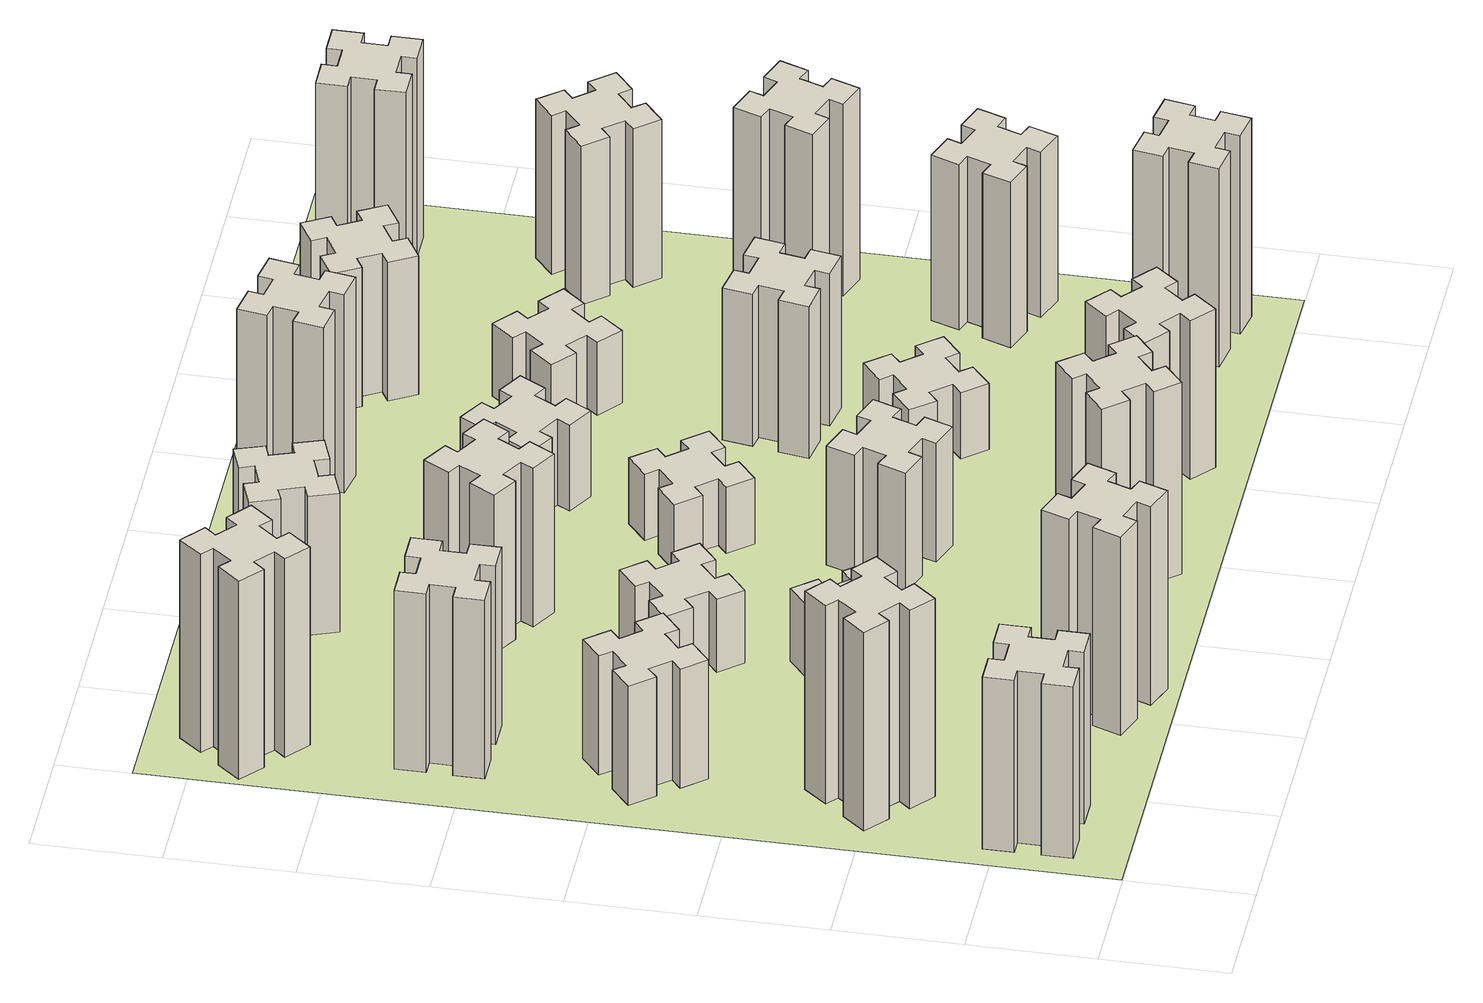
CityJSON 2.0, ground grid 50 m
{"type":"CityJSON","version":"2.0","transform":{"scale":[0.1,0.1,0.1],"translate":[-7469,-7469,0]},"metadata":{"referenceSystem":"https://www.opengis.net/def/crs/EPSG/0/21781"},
"CityObjects":{
"building1":{"type":"Building","attributes":{"class":"1000","function":"1000","usage":"1000","yearOfConstruction":2016,"roofType":"1000","measuredHeight":78,"storeysAboveGround":30,"storeysBelowGround":0},"geometry":[{"type":"Solid","lod":"1","boundaries":[[[[0,1,2,3,4,5,6,7,8,9,10,11,12,13,14,15,16,17,18,19]],[[17,16,20,21]],[[16,15,22,20]],[[15,14,23,22]],[[14,13,24,23]],[[13,12,25,24]],[[12,11,26,25]],[[11,10,27,26]],[[10,9,28,27]],[[9,8,29,28]],[[8,7,30,29]],[[7,6,31,30]],[[6,5,32,31]],[[5,4,33,32]],[[4,3,34,33]],[[3,2,35,34]],[[2,1,36,35]],[[1,0,37,36]],[[0,19,38,37]],[[19,18,39,38]],[[18,17,21,39]],[[24,25,26,27,28,29,30,31,32,33,34,35,36,37,38,39,21,20,22,23]]]]}]},
"building2":{"type":"Building","attributes":{"class":"1000","function":"1000","usage":"1000","yearOfConstruction":2016,"roofType":"1000","measuredHeight":90,"storeysAboveGround":30,"storeysBelowGround":0},"geometry":[{"type":"Solid","lod":"1","boundaries":[[[[40,41,42,43,44,45,46,47,48,49,50,51,52,53,54,55,56,57,58,59]],[[57,56,60,61]],[[56,55,62,60]],[[55,54,63,62]],[[54,53,64,63]],[[53,52,65,64]],[[52,51,66,65]],[[51,50,67,66]],[[50,49,68,67]],[[49,48,69,68]],[[48,47,70,69]],[[47,46,71,70]],[[46,45,72,71]],[[45,44,73,72]],[[44,43,74,73]],[[43,42,75,74]],[[42,41,76,75]],[[41,40,77,76]],[[40,59,78,77]],[[59,58,79,78]],[[58,57,61,79]],[[64,65,66,67,68,69,70,71,72,73,74,75,76,77,78,79,61,60,62,63]]]]}]},
"building3":{"type":"Building","attributes":{"class":"1000","function":"1000","usage":"1000","yearOfConstruction":2016,"roofType":"1000","measuredHeight":54,"storeysAboveGround":30,"storeysBelowGround":0},"geometry":[{"type":"Solid","lod":"1","boundaries":[[[[80,81,82,83,84,85,86,87,88,89,90,91,92,93,94,95,96,97,98,99]],[[97,96,100,101]],[[96,95,102,100]],[[95,94,103,102]],[[94,93,104,103]],[[93,92,105,104]],[[92,91,106,105]],[[91,90,107,106]],[[90,89,108,107]],[[89,88,109,108]],[[88,87,110,109]],[[87,86,111,110]],[[86,85,112,111]],[[85,84,113,112]],[[84,83,114,113]],[[83,82,115,114]],[[82,81,116,115]],[[81,80,117,116]],[[80,99,118,117]],[[99,98,119,118]],[[98,97,101,119]],[[104,105,106,107,108,109,110,111,112,113,114,115,116,117,118,119,101,100,102,103]]]]}]},
"building4":{"type":"Building","attributes":{"class":"1000","function":"1000","usage":"1000","yearOfConstruction":2016,"roofType":"1000","measuredHeight":81,"storeysAboveGround":30,"storeysBelowGround":0},"geometry":[{"type":"Solid","lod":"1","boundaries":[[[[120,121,122,123,124,125,126,127,128,129,130,131,132,133,134,135,136,137,138,139]],[[137,136,140,141]],[[136,135,142,140]],[[135,134,143,142]],[[134,133,144,143]],[[133,132,145,144]],[[132,131,146,145]],[[131,130,147,146]],[[130,129,148,147]],[[129,128,149,148]],[[128,127,150,149]],[[127,126,151,150]],[[126,125,152,151]],[[125,124,153,152]],[[124,123,154,153]],[[123,122,155,154]],[[122,121,156,155]],[[121,120,157,156]],[[120,139,158,157]],[[139,138,159,158]],[[138,137,141,159]],[[144,145,146,147,148,149,150,151,152,153,154,155,156,157,158,159,141,140,142,143]]]]}]},
"building5":{"type":"Building","attributes":{"class":"1000","function":"1000","usage":"1000","yearOfConstruction":2016,"roofType":"1000","measuredHeight":90,"storeysAboveGround":30,"storeysBelowGround":0},"geometry":[{"type":"Solid","lod":"1","boundaries":[[[[160,161,162,163,164,165,166,167,168,169,170,171,172,173,174,175,176,177,178,179]],[[177,176,180,181]],[[176,175,182,180]],[[175,174,183,182]],[[174,173,184,183]],[[173,172,185,184]],[[172,171,186,185]],[[171,170,187,186]],[[170,169,188,187]],[[169,168,189,188]],[[168,167,190,189]],[[167,166,191,190]],[[166,165,192,191]],[[165,164,193,192]],[[164,163,194,193]],[[163,162,195,194]],[[162,161,196,195]],[[161,160,197,196]],[[160,179,198,197]],[[179,178,199,198]],[[178,177,181,199]],[[184,185,186,187,188,189,190,191,192,193,194,195,196,197,198,199,181,180,182,183]]]]}]},
"building6":{"type":"Building","attributes":{"class":"1000","function":"1000","usage":"1000","yearOfConstruction":2016,"roofType":"1000","measuredHeight":90,"storeysAboveGround":30,"storeysBelowGround":0},"geometry":[{"type":"Solid","lod":"1","boundaries":[[[[200,201,202,203,204,205,206,207,208,209,210,211,212,213,214,215,216,217,218,219]],[[217,216,220,221]],[[216,215,222,220]],[[215,214,223,222]],[[214,213,224,223]],[[213,212,225,224]],[[212,211,226,225]],[[211,210,227,226]],[[210,209,228,227]],[[209,208,229,228]],[[208,207,230,229]],[[207,206,231,230]],[[206,205,232,231]],[[205,204,233,232]],[[204,203,234,233]],[[203,202,235,234]],[[202,201,236,235]],[[201,200,237,236]],[[200,219,238,237]],[[219,218,239,238]],[[218,217,221,239]],[[224,225,226,227,228,229,230,231,232,233,234,235,236,237,238,239,221,220,222,223]]]]}]},
"building7":{"type":"Building","attributes":{"class":"1000","function":"1000","usage":"1000","yearOfConstruction":2016,"roofType":"1000","measuredHeight":33,"storeysAboveGround":30,"storeysBelowGround":0},"geometry":[{"type":"Solid","lod":"1","boundaries":[[[[240,241,242,243,244,245,246,247,248,249,250,251,252,253,254,255,256,257,258,259]],[[257,256,260,261]],[[256,255,262,260]],[[255,254,263,262]],[[254,253,264,263]],[[253,252,265,264]],[[252,251,266,265]],[[251,250,267,266]],[[250,249,268,267]],[[249,248,269,268]],[[248,247,270,269]],[[247,246,271,270]],[[246,245,272,271]],[[245,244,273,272]],[[244,243,274,273]],[[243,242,275,274]],[[242,241,276,275]],[[241,240,277,276]],[[240,259,278,277]],[[259,258,279,278]],[[258,257,261,279]],[[264,265,266,267,268,269,270,271,272,273,274,275,276,277,278,279,261,260,262,263]]]]}]},
"building8":{"type":"Building","attributes":{"class":"1000","function":"1000","usage":"1000","yearOfConstruction":2016,"roofType":"1000","measuredHeight":33,"storeysAboveGround":30,"storeysBelowGround":0},"geometry":[{"type":"Solid","lod":"1","boundaries":[[[[280,281,282,283,284,285,286,287,288,289,290,291,292,293,294,295,296,297,298,299]],[[297,296,300,301]],[[296,295,302,300]],[[295,294,303,302]],[[294,293,304,303]],[[293,292,305,304]],[[292,291,306,305]],[[291,290,307,306]],[[290,289,308,307]],[[289,288,309,308]],[[288,287,310,309]],[[287,286,311,310]],[[286,285,312,311]],[[285,284,313,312]],[[284,283,314,313]],[[283,282,315,314]],[[282,281,316,315]],[[281,280,317,316]],[[280,299,318,317]],[[299,298,319,318]],[[298,297,301,319]],[[304,305,306,307,308,309,310,311,312,313,314,315,316,317,318,319,301,300,302,303]]]]}]},
"building9":{"type":"Building","attributes":{"class":"1000","function":"1000","usage":"1000","yearOfConstruction":2016,"roofType":"1000","measuredHeight":72,"storeysAboveGround":30,"storeysBelowGround":0},"geometry":[{"type":"Solid","lod":"1","boundaries":[[[[320,321,322,323,324,325,326,327,328,329,330,331,332,333,334,335,336,337,338,339]],[[337,336,340,341]],[[336,335,342,340]],[[335,334,343,342]],[[334,333,344,343]],[[333,332,345,344]],[[332,331,346,345]],[[331,330,347,346]],[[330,329,348,347]],[[329,328,349,348]],[[328,327,350,349]],[[327,326,351,350]],[[326,325,352,351]],[[325,324,353,352]],[[324,323,354,353]],[[323,322,355,354]],[[322,321,356,355]],[[321,320,357,356]],[[320,339,358,357]],[[339,338,359,358]],[[338,337,341,359]],[[344,345,346,347,348,349,350,351,352,353,354,355,356,357,358,359,341,340,342,343]]]]}]},
"building10":{"type":"Building","attributes":{"class":"1000","function":"1000","usage":"1000","yearOfConstruction":2016,"roofType":"1000","measuredHeight":87,"storeysAboveGround":30,"storeysBelowGround":0},"geometry":[{"type":"Solid","lod":"1","boundaries":[[[[360,361,362,363,364,365,366,367,368,369,370,371,372,373,374,375,376,377,378,379]],[[377,376,380,381]],[[376,375,382,380]],[[375,374,383,382]],[[374,373,384,383]],[[373,372,385,384]],[[372,371,386,385]],[[371,370,387,386]],[[370,369,388,387]],[[369,368,389,388]],[[368,367,390,389]],[[367,366,391,390]],[[366,365,392,391]],[[365,364,393,392]],[[364,363,394,393]],[[363,362,395,394]],[[362,361,396,395]],[[361,360,397,396]],[[360,379,398,397]],[[379,378,399,398]],[[378,377,381,399]],[[384,385,386,387,388,389,390,391,392,393,394,395,396,397,398,399,381,380,382,383]]]]}]},
"building11":{"type":"Building","attributes":{"class":"1000","function":"1000","usage":"1000","yearOfConstruction":2016,"roofType":"1000","measuredHeight":63,"storeysAboveGround":30,"storeysBelowGround":0},"geometry":[{"type":"Solid","lod":"1","boundaries":[[[[400,401,402,403,404,405,406,407,408,409,410,411,412,413,414,415,416,417,418,419]],[[417,416,420,421]],[[416,415,422,420]],[[415,414,423,422]],[[414,413,424,423]],[[413,412,425,424]],[[412,411,426,425]],[[411,410,427,426]],[[410,409,428,427]],[[409,408,429,428]],[[408,407,430,429]],[[407,406,431,430]],[[406,405,432,431]],[[405,404,433,432]],[[404,403,434,433]],[[403,402,435,434]],[[402,401,436,435]],[[401,400,437,436]],[[400,419,438,437]],[[419,418,439,438]],[[418,417,421,439]],[[424,425,426,427,428,429,430,431,432,433,434,435,436,437,438,439,421,420,422,423]]]]}]},
"building12":{"type":"Building","attributes":{"class":"1000","function":"1000","usage":"1000","yearOfConstruction":2016,"roofType":"1000","measuredHeight":54,"storeysAboveGround":30,"storeysBelowGround":0},"geometry":[{"type":"Solid","lod":"1","boundaries":[[[[440,441,442,443,444,445,446,447,448,449,450,451,452,453,454,455,456,457,458,459]],[[457,456,460,461]],[[456,455,462,460]],[[455,454,463,462]],[[454,453,464,463]],[[453,452,465,464]],[[452,451,466,465]],[[451,450,467,466]],[[450,449,468,467]],[[449,448,469,468]],[[448,447,470,469]],[[447,446,471,470]],[[446,445,472,471]],[[445,444,473,472]],[[444,443,474,473]],[[443,442,475,474]],[[442,441,476,475]],[[441,440,477,476]],[[440,459,478,477]],[[459,458,479,478]],[[458,457,461,479]],[[464,465,466,467,468,469,470,471,472,473,474,475,476,477,478,479,461,460,462,463]]]]}]},
"building13":{"type":"Building","attributes":{"class":"1000","function":"1000","usage":"1000","yearOfConstruction":2016,"roofType":"1000","measuredHeight":30,"storeysAboveGround":30,"storeysBelowGround":0},"geometry":[{"type":"Solid","lod":"1","boundaries":[[[[480,481,482,483,484,485,486,487,488,489,490,491,492,493,494,495,496,497,498,499]],[[497,496,500,501]],[[496,495,502,500]],[[495,494,503,502]],[[494,493,504,503]],[[493,492,505,504]],[[492,491,506,505]],[[491,490,507,506]],[[490,489,508,507]],[[489,488,509,508]],[[488,487,510,509]],[[487,486,511,510]],[[486,485,512,511]],[[485,484,513,512]],[[484,483,514,513]],[[483,482,515,514]],[[482,481,516,515]],[[481,480,517,516]],[[480,499,518,517]],[[499,498,519,518]],[[498,497,501,519]],[[504,505,506,507,508,509,510,511,512,513,514,515,516,517,518,519,501,500,502,503]]]]}]},
"building14":{"type":"Building","attributes":{"class":"1000","function":"1000","usage":"1000","yearOfConstruction":2016,"roofType":"1000","measuredHeight":72,"storeysAboveGround":30,"storeysBelowGround":0},"geometry":[{"type":"Solid","lod":"1","boundaries":[[[[520,521,522,523,524,525,526,527,528,529,530,531,532,533,534,535,536,537,538,539]],[[537,536,540,541]],[[536,535,542,540]],[[535,534,543,542]],[[534,533,544,543]],[[533,532,545,544]],[[532,531,546,545]],[[531,530,547,546]],[[530,529,548,547]],[[529,528,549,548]],[[528,527,550,549]],[[527,526,551,550]],[[526,525,552,551]],[[525,524,553,552]],[[524,523,554,553]],[[523,522,555,554]],[[522,521,556,555]],[[521,520,557,556]],[[520,539,558,557]],[[539,538,559,558]],[[538,537,541,559]],[[544,545,546,547,548,549,550,551,552,553,554,555,556,557,558,559,541,540,542,543]]]]}]},
"building15":{"type":"Building","attributes":{"class":"1000","function":"1000","usage":"1000","yearOfConstruction":2016,"roofType":"1000","measuredHeight":39,"storeysAboveGround":30,"storeysBelowGround":0},"geometry":[{"type":"Solid","lod":"1","boundaries":[[[[560,561,562,563,564,565,566,567,568,569,570,571,572,573,574,575,576,577,578,579]],[[577,576,580,581]],[[576,575,582,580]],[[575,574,583,582]],[[574,573,584,583]],[[573,572,585,584]],[[572,571,586,585]],[[571,570,587,586]],[[570,569,588,587]],[[569,568,589,588]],[[568,567,590,589]],[[567,566,591,590]],[[566,565,592,591]],[[565,564,593,592]],[[564,563,594,593]],[[563,562,595,594]],[[562,561,596,595]],[[561,560,597,596]],[[560,579,598,597]],[[579,578,599,598]],[[578,577,581,599]],[[584,585,586,587,588,589,590,591,592,593,594,595,596,597,598,599,581,580,582,583]]]]}]},
"building16":{"type":"Building","attributes":{"class":"1000","function":"1000","usage":"1000","yearOfConstruction":2016,"roofType":"1000","measuredHeight":90,"storeysAboveGround":30,"storeysBelowGround":0},"geometry":[{"type":"Solid","lod":"1","boundaries":[[[[600,601,602,603,604,605,606,607,608,609,610,611,612,613,614,615,616,617,618,619]],[[617,616,620,621]],[[616,615,622,620]],[[615,614,623,622]],[[614,613,624,623]],[[613,612,625,624]],[[612,611,626,625]],[[611,610,627,626]],[[610,609,628,627]],[[609,608,629,628]],[[608,607,630,629]],[[607,606,631,630]],[[606,605,632,631]],[[605,604,633,632]],[[604,603,634,633]],[[603,602,635,634]],[[602,601,636,635]],[[601,600,637,636]],[[600,619,638,637]],[[619,618,639,638]],[[618,617,621,639]],[[624,625,626,627,628,629,630,631,632,633,634,635,636,637,638,639,621,620,622,623]]]]}]},
"building17":{"type":"Building","attributes":{"class":"1000","function":"1000","usage":"1000","yearOfConstruction":2016,"roofType":"1000","measuredHeight":30,"storeysAboveGround":30,"storeysBelowGround":0},"geometry":[{"type":"Solid","lod":"1","boundaries":[[[[640,641,642,643,644,645,646,647,648,649,650,651,652,653,654,655,656,657,658,659]],[[657,656,660,661]],[[656,655,662,660]],[[655,654,663,662]],[[654,653,664,663]],[[653,652,665,664]],[[652,651,666,665]],[[651,650,667,666]],[[650,649,668,667]],[[649,648,669,668]],[[648,647,670,669]],[[647,646,671,670]],[[646,645,672,671]],[[645,644,673,672]],[[644,643,674,673]],[[643,642,675,674]],[[642,641,676,675]],[[641,640,677,676]],[[640,659,678,677]],[[659,658,679,678]],[[658,657,661,679]],[[664,665,666,667,668,669,670,671,672,673,674,675,676,677,678,679,661,660,662,663]]]]}]},
"building18":{"type":"Building","attributes":{"class":"1000","function":"1000","usage":"1000","yearOfConstruction":2016,"roofType":"1000","measuredHeight":69,"storeysAboveGround":30,"storeysBelowGround":0},"geometry":[{"type":"Solid","lod":"1","boundaries":[[[[680,681,682,683,684,685,686,687,688,689,690,691,692,693,694,695,696,697,698,699]],[[697,696,700,701]],[[696,695,702,700]],[[695,694,703,702]],[[694,693,704,703]],[[693,692,705,704]],[[692,691,706,705]],[[691,690,707,706]],[[690,689,708,707]],[[689,688,709,708]],[[688,687,710,709]],[[687,686,711,710]],[[686,685,712,711]],[[685,684,713,712]],[[684,683,714,713]],[[683,682,715,714]],[[682,681,716,715]],[[681,680,717,716]],[[680,699,718,717]],[[699,698,719,718]],[[698,697,701,719]],[[704,705,706,707,708,709,710,711,712,713,714,715,716,717,718,719,701,700,702,703]]]]}]},
"building19":{"type":"Building","attributes":{"class":"1000","function":"1000","usage":"1000","yearOfConstruction":2016,"roofType":"1000","measuredHeight":33,"storeysAboveGround":30,"storeysBelowGround":0},"geometry":[{"type":"Solid","lod":"1","boundaries":[[[[720,721,722,723,724,725,726,727,728,729,730,731,732,733,734,735,736,737,738,739]],[[737,736,740,741]],[[736,735,742,740]],[[735,734,743,742]],[[734,733,744,743]],[[733,732,745,744]],[[732,731,746,745]],[[731,730,747,746]],[[730,729,748,747]],[[729,728,749,748]],[[728,727,750,749]],[[727,726,751,750]],[[726,725,752,751]],[[725,724,753,752]],[[724,723,754,753]],[[723,722,755,754]],[[722,721,756,755]],[[721,720,757,756]],[[720,739,758,757]],[[739,738,759,758]],[[738,737,741,759]],[[744,745,746,747,748,749,750,751,752,753,754,755,756,757,758,759,741,740,742,743]]]]}]},
"building20":{"type":"Building","attributes":{"class":"1000","function":"1000","usage":"1000","yearOfConstruction":2016,"roofType":"1000","measuredHeight":90,"storeysAboveGround":30,"storeysBelowGround":0},"geometry":[{"type":"Solid","lod":"1","boundaries":[[[[760,761,762,763,764,765,766,767,768,769,770,771,772,773,774,775,776,777,778,779]],[[777,776,780,781]],[[776,775,782,780]],[[775,774,783,782]],[[774,773,784,783]],[[773,772,785,784]],[[772,771,786,785]],[[771,770,787,786]],[[770,769,788,787]],[[769,768,789,788]],[[768,767,790,789]],[[767,766,791,790]],[[766,765,792,791]],[[765,764,793,792]],[[764,763,794,793]],[[763,762,795,794]],[[762,761,796,795]],[[761,760,797,796]],[[760,779,798,797]],[[779,778,799,798]],[[778,777,781,799]],[[784,785,786,787,788,789,790,791,792,793,794,795,796,797,798,799,781,780,782,783]]]]}]},
"building21":{"type":"Building","attributes":{"class":"1000","function":"1000","usage":"1000","yearOfConstruction":2016,"roofType":"1000","measuredHeight":63,"storeysAboveGround":30,"storeysBelowGround":0},"geometry":[{"type":"Solid","lod":"1","boundaries":[[[[800,801,802,803,804,805,806,807,808,809,810,811,812,813,814,815,816,817,818,819]],[[817,816,820,821]],[[816,815,822,820]],[[815,814,823,822]],[[814,813,824,823]],[[813,812,825,824]],[[812,811,826,825]],[[811,810,827,826]],[[810,809,828,827]],[[809,808,829,828]],[[808,807,830,829]],[[807,806,831,830]],[[806,805,832,831]],[[805,804,833,832]],[[804,803,834,833]],[[803,802,835,834]],[[802,801,836,835]],[[801,800,837,836]],[[800,819,838,837]],[[819,818,839,838]],[[818,817,821,839]],[[824,825,826,827,828,829,830,831,832,833,834,835,836,837,838,839,821,820,822,823]]]]}]},
"building22":{"type":"Building","attributes":{"class":"1000","function":"1000","usage":"1000","yearOfConstruction":2016,"roofType":"1000","measuredHeight":75,"storeysAboveGround":30,"storeysBelowGround":0},"geometry":[{"type":"Solid","lod":"1","boundaries":[[[[840,841,842,843,844,845,846,847,848,849,850,851,852,853,854,855,856,857,858,859]],[[857,856,860,861]],[[856,855,862,860]],[[855,854,863,862]],[[854,853,864,863]],[[853,852,865,864]],[[852,851,866,865]],[[851,850,867,866]],[[850,849,868,867]],[[849,848,869,868]],[[848,847,870,869]],[[847,846,871,870]],[[846,845,872,871]],[[845,844,873,872]],[[844,843,874,873]],[[843,842,875,874]],[[842,841,876,875]],[[841,840,877,876]],[[840,859,878,877]],[[859,858,879,878]],[[858,857,861,879]],[[864,865,866,867,868,869,870,871,872,873,874,875,876,877,878,879,861,860,862,863]]]]}]},
"building23":{"type":"Building","attributes":{"class":"1000","function":"1000","usage":"1000","yearOfConstruction":2016,"roofType":"1000","measuredHeight":87,"storeysAboveGround":30,"storeysBelowGround":0},"geometry":[{"type":"Solid","lod":"1","boundaries":[[[[880,881,882,883,884,885,886,887,888,889,890,891,892,893,894,895,896,897,898,899]],[[897,896,900,901]],[[896,895,902,900]],[[895,894,903,902]],[[894,893,904,903]],[[893,892,905,904]],[[892,891,906,905]],[[891,890,907,906]],[[890,889,908,907]],[[889,888,909,908]],[[888,887,910,909]],[[887,886,911,910]],[[886,885,912,911]],[[885,884,913,912]],[[884,883,914,913]],[[883,882,915,914]],[[882,881,916,915]],[[881,880,917,916]],[[880,899,918,917]],[[899,898,919,918]],[[898,897,901,919]],[[904,905,906,907,908,909,910,911,912,913,914,915,916,917,918,919,901,900,902,903]]]]}]},
"building24":{"type":"Building","attributes":{"class":"1000","function":"1000","usage":"1000","yearOfConstruction":2016,"roofType":"1000","measuredHeight":72,"storeysAboveGround":30,"storeysBelowGround":0},"geometry":[{"type":"Solid","lod":"1","boundaries":[[[[920,921,922,923,924,925,926,927,928,929,930,931,932,933,934,935,936,937,938,939]],[[937,936,940,941]],[[936,935,942,940]],[[935,934,943,942]],[[934,933,944,943]],[[933,932,945,944]],[[932,931,946,945]],[[931,930,947,946]],[[930,929,948,947]],[[929,928,949,948]],[[928,927,950,949]],[[927,926,951,950]],[[926,925,952,951]],[[925,924,953,952]],[[924,923,954,953]],[[923,922,955,954]],[[922,921,956,955]],[[921,920,957,956]],[[920,939,958,957]],[[939,938,959,958]],[[938,937,941,959]],[[944,945,946,947,948,949,950,951,952,953,954,955,956,957,958,959,941,940,942,943]]]]}]},
"building25":{"type":"Building","attributes":{"class":"1000","function":"1000","usage":"1000","yearOfConstruction":2016,"roofType":"1000","measuredHeight":90,"storeysAboveGround":30,"storeysBelowGround":0},"geometry":[{"type":"Solid","lod":"1","boundaries":[[[[960,961,962,963,964,965,966,967,968,969,970,971,972,973,974,975,976,977,978,979]],[[977,976,980,981]],[[976,975,982,980]],[[975,974,983,982]],[[974,973,984,983]],[[973,972,985,984]],[[972,971,986,985]],[[971,970,987,986]],[[970,969,988,987]],[[969,968,989,988]],[[968,967,990,989]],[[967,966,991,990]],[[966,965,992,991]],[[965,964,993,992]],[[964,963,994,993]],[[963,962,995,994]],[[962,961,996,995]],[[961,960,997,996]],[[960,979,998,997]],[[979,978,999,998]],[[978,977,981,999]],[[984,985,986,987,988,989,990,991,992,993,994,995,996,997,998,999,981,980,982,983]]]]}]},
"landuse1":{"type":"LandUse","attributes":{"name":"plot1","function":"1010"},"geometry":[{"type":"MultiSurface","lod":"1","boundaries":[[[1000,1001,1002,1003]]]}]}
},
"vertices":[
[165,425,0],[165,325,0],[105,325,0],[105,205,0],[225,205,0],[225,265,0],[325,265,0],[325,205,0],[445,205,0],[445,325,0],[385,325,0],[385,425,0],[445,425,0],[445,545,0],[325,545,0],[325,485,0],[225,485,0],[225,545,0],[105,545,0],[105,425,0],[225,485,780],[225,545,780],[325,485,780],[325,545,780],[445,545,780],[445,425,780],[385,425,780],[385,325,780],[445,325,780],[445,205,780],[325,205,780],[325,265,780],[225,265,780],[225,205,780],[105,205,780],[105,325,780],[165,325,780],[165,425,780],[105,425,780],[105,545,780],
[484,1067,0],[408,1132,0],[446,1178,0],[354,1255,0],[277,1163,0],[323,1124,0],[259,1048,0],[213,1086,0],[136,994,0],[228,917,0],[266,963,0],[343,899,0],[304,853,0],[396,776,0],[473,868,0],[427,906,0],[492,983,0],[538,944,0],[615,1036,0],[523,1113,0],[492,983,900],[538,944,900],[427,906,900],[473,868,900],[396,776,900],[304,853,900],[343,899,900],[266,963,900],[228,917,900],[136,994,900],[213,1086,900],[259,1048,900],[323,1124,900],[277,1163,900],[354,1255,900],[446,1178,900],[408,1132,900],[484,1067,900],[523,1113,900],[615,1036,900],
[492,1888,0],[427,1964,0],[473,2003,0],[396,2095,0],[304,2018,0],[343,1972,0],[266,1907,0],[228,1953,0],[136,1876,0],[213,1784,0],[259,1823,0],[323,1746,0],[277,1708,0],[354,1616,0],[446,1693,0],[408,1739,0],[484,1803,0],[523,1757,0],[615,1834,0],[538,1926,0],[484,1803,540],[523,1757,540],[408,1739,540],[446,1693,540],[354,1616,540],[277,1708,540],[323,1746,540],[259,1823,540],[213,1784,540],[136,1876,540],[228,1953,540],[266,1907,540],[343,1972,540],[304,2018,540],[396,2095,540],[473,2003,540],[427,1964,540],[492,1888,540],[538,1926,540],[615,1834,540],
[485,2545,0],[485,2645,0],[545,2645,0],[545,2765,0],[425,2765,0],[425,2705,0],[325,2705,0],[325,2765,0],[205,2765,0],[205,2645,0],[265,2645,0],[265,2545,0],[205,2545,0],[205,2425,0],[325,2425,0],[325,2485,0],[425,2485,0],[425,2425,0],[545,2425,0],[545,2545,0],[425,2485,810],[425,2425,810],[325,2485,810],[325,2425,810],[205,2425,810],[205,2545,810],[265,2545,810],[265,2645,810],[205,2645,810],[205,2765,810],[325,2765,810],[325,2705,810],[425,2705,810],[425,2765,810],[545,2765,810],[545,2645,810],[485,2645,810],[485,2545,810],[545,2545,810],[545,2425,810],
[1029,360,0],[995,266,0],[939,287,0],[897,174,0],[1010,133,0],[1031,189,0],[1125,155,0],[1104,99,0],[1217,57,0],[1258,170,0],[1202,191,0],[1236,285,0],[1292,264,0],[1333,377,0],[1220,418,0],[1200,362,0],[1106,396,0],[1127,452,0],[1014,493,0],[973,380,0],[1106,396,900],[1127,452,900],[1200,362,900],[1220,418,900],[1333,377,900],[1292,264,900],[1236,285,900],[1202,191,900],[1258,170,900],[1217,57,900],[1104,99,900],[1125,155,900],[1031,189,900],[1010,133,900],[897,174,900],[939,287,900],[995,266,900],[1029,360,900],[973,380,900],[1014,493,900],
[384,3387,0],[308,3452,0],[346,3498,0],[254,3575,0],[177,3483,0],[223,3444,0],[159,3368,0],[113,3406,0],[36,3314,0],[128,3237,0],[166,3283,0],[243,3219,0],[204,3173,0],[296,3096,0],[373,3188,0],[327,3226,0],[392,3303,0],[438,3264,0],[515,3356,0],[423,3433,0],[392,3303,900],[438,3264,900],[327,3226,900],[373,3188,900],[296,3096,900],[204,3173,900],[243,3219,900],[166,3283,900],[128,3237,900],[36,3314,900],[113,3406,900],[159,3368,900],[223,3444,900],[177,3483,900],[254,3575,900],[346,3498,900],[308,3452,900],[384,3387,900],[423,3433,900],[515,3356,900],
[1083,1332,0],[1006,1267,0],[968,1313,0],[876,1236,0],[953,1144,0],[999,1183,0],[1063,1106,0],[1017,1068,0],[1094,976,0],[1186,1053,0],[1148,1099,0],[1224,1163,0],[1263,1117,0],[1355,1194,0],[1278,1286,0],[1232,1248,0],[1167,1324,0],[1213,1363,0],[1136,1455,0],[1044,1378,0],[1167,1324,330],[1213,1363,330],[1232,1248,330],[1278,1286,330],[1355,1194,330],[1263,1117,330],[1224,1163,330],[1148,1099,330],[1186,1053,330],[1094,976,330],[1017,1068,330],[1063,1106,330],[999,1183,330],[953,1144,330],[876,1236,330],[968,1313,330],[1006,1267,330],[1083,1332,330],[1044,1378,330],[1136,1455,330],
[1083,1972,0],[1006,1907,0],[968,1953,0],[876,1876,0],[953,1784,0],[999,1823,0],[1063,1746,0],[1017,1708,0],[1094,1616,0],[1186,1693,0],[1148,1739,0],[1224,1803,0],[1263,1757,0],[1355,1834,0],[1278,1926,0],[1232,1888,0],[1167,1964,0],[1213,2003,0],[1136,2095,0],[1044,2018,0],[1167,1964,330],[1213,2003,330],[1232,1888,330],[1278,1926,330],[1355,1834,330],[1263,1757,330],[1224,1803,330],[1148,1739,330],[1186,1693,330],[1094,1616,330],[1017,1708,330],[1063,1746,330],[999,1823,330],[953,1784,330],[876,1876,330],[968,1953,330],[1006,1907,330],[1083,1972,330],[1044,2018,330],[1136,2095,330],
[1314,2666,0],[1227,2716,0],[1257,2768,0],[1153,2828,0],[1093,2724,0],[1145,2694,0],[1095,2607,0],[1043,2637,0],[983,2533,0],[1087,2473,0],[1117,2525,0],[1204,2475,0],[1174,2423,0],[1278,2363,0],[1338,2467,0],[1286,2497,0],[1336,2584,0],[1388,2554,0],[1448,2658,0],[1344,2718,0],[1336,2584,720],[1388,2554,720],[1286,2497,720],[1338,2467,720],[1278,2363,720],[1174,2423,720],[1204,2475,720],[1117,2525,720],[1087,2473,720],[983,2533,720],[1043,2637,720],[1095,2607,720],[1145,2694,720],[1093,2724,720],[1153,2828,720],[1257,2768,720],[1227,2716,720],[1314,2666,720],[1344,2718,720],[1448,2658,720],
[1839,343,0],[1903,266,0],[1857,228,0],[1934,136,0],[2026,213,0],[1988,259,0],[2064,323,0],[2103,277,0],[2195,354,0],[2118,446,0],[2072,408,0],[2007,484,0],[2053,523,0],[1976,615,0],[1884,538,0],[1923,492,0],[1846,427,0],[1808,473,0],[1716,396,0],[1793,304,0],[1846,427,870],[1808,473,870],[1923,492,870],[1884,538,870],[1976,615,870],[2053,523,870],[2007,484,870],[2072,408,870],[2118,446,870],[2195,354,870],[2103,277,870],[2064,323,870],[1988,259,870],[2026,213,870],[1934,136,870],[1857,228,870],[1903,266,870],[1839,343,870],[1793,304,870],[1716,396,870],
[1125,3456,0],[1031,3422,0],[1010,3478,0],[897,3437,0],[939,3324,0],[995,3345,0],[1029,3251,0],[973,3230,0],[1014,3117,0],[1127,3159,0],[1106,3215,0],[1200,3249,0],[1220,3193,0],[1333,3234,0],[1292,3347,0],[1236,3326,0],[1202,3420,0],[1258,3440,0],[1217,3553,0],[1104,3512,0],[1202,3420,630],[1258,3440,630],[1236,3326,630],[1292,3347,630],[1333,3234,630],[1220,3193,630],[1200,3249,630],[1106,3215,630],[1127,3159,630],[1014,3117,630],[973,3230,630],[1029,3251,630],[995,3345,630],[939,3324,630],[897,3437,630],[1010,3478,630],[1031,3422,630],[1125,3456,630],[1104,3512,630],[1217,3553,630],
[1769,1300,0],[1735,1206,0],[1679,1227,0],[1637,1114,0],[1750,1073,0],[1771,1129,0],[1865,1095,0],[1844,1039,0],[1957,997,0],[1998,1110,0],[1942,1131,0],[1976,1225,0],[2032,1204,0],[2073,1317,0],[1960,1358,0],[1940,1302,0],[1846,1336,0],[1867,1392,0],[1754,1433,0],[1713,1320,0],[1846,1336,540],[1867,1392,540],[1940,1302,540],[1960,1358,540],[2073,1317,540],[2032,1204,540],[1976,1225,540],[1942,1131,540],[1998,1110,540],[1957,997,540],[1844,1039,540],[1865,1095,540],[1771,1129,540],[1750,1073,540],[1637,1114,540],[1679,1227,540],[1735,1206,540],[1769,1300,540],[1713,1320,540],[1754,1433,540],
[1972,1988,0],[1907,2064,0],[1953,2103,0],[1876,2195,0],[1784,2118,0],[1823,2072,0],[1746,2007,0],[1708,2053,0],[1616,1976,0],[1693,1884,0],[1739,1923,0],[1803,1846,0],[1757,1808,0],[1834,1716,0],[1926,1793,0],[1888,1839,0],[1964,1903,0],[2003,1857,0],[2095,1934,0],[2018,2026,0],[1964,1903,300],[2003,1857,300],[1888,1839,300],[1926,1793,300],[1834,1716,300],[1757,1808,300],[1803,1846,300],[1739,1923,300],[1693,1884,300],[1616,1976,300],[1708,2053,300],[1746,2007,300],[1823,2072,300],[1784,2118,300],[1876,2195,300],[1953,2103,300],[1907,2064,300],[1972,1988,300],[2018,2026,300],[2095,1934,300],
[2486,323,0],[2563,259,0],[2524,213,0],[2616,136,0],[2693,228,0],[2647,266,0],[2712,343,0],[2758,304,0],[2835,396,0],[2743,473,0],[2704,427,0],[2628,492,0],[2666,538,0],[2574,615,0],[2497,523,0],[2543,484,0],[2479,408,0],[2433,446,0],[2356,354,0],[2448,277,0],[2479,408,720],[2433,446,720],[2543,484,720],[2497,523,720],[2574,615,720],[2666,538,720],[2628,492,720],[2704,427,720],[2743,473,720],[2835,396,720],[2758,304,720],[2712,343,720],[2647,266,720],[2693,228,720],[2616,136,720],[2524,213,720],[2563,259,720],[2486,323,720],[2448,277,720],[2356,354,720],
[2026,2497,0],[2076,2584,0],[2128,2554,0],[2188,2658,0],[2084,2718,0],[2054,2666,0],[1967,2716,0],[1997,2768,0],[1893,2828,0],[1833,2724,0],[1885,2694,0],[1835,2607,0],[1783,2637,0],[1723,2533,0],[1827,2473,0],[1857,2525,0],[1944,2475,0],[1914,2423,0],[2018,2363,0],[2078,2467,0],[1944,2475,390],[1914,2423,390],[1857,2525,390],[1827,2473,390],[1723,2533,390],[1783,2637,390],[1835,2607,390],[1885,2694,390],[1833,2724,390],[1893,2828,390],[1997,2768,390],[1967,2716,390],[2054,2666,390],[2084,2718,390],[2188,2658,390],[2128,2554,390],[2076,2584,390],[2026,2497,390],[2078,2467,390],[2018,2363,390],
[1924,3535,0],[1825,3552,0],[1836,3611,0],[1717,3632,0],[1697,3514,0],[1756,3504,0],[1738,3405,0],[1679,3416,0],[1658,3297,0],[1777,3277,0],[1787,3336,0],[1885,3318,0],[1875,3259,0],[1993,3238,0],[2014,3357,0],[1955,3367,0],[1972,3465,0],[2031,3455,0],[2052,3573,0],[1934,3594,0],[1972,3465,900],[2031,3455,900],[1955,3367,900],[2014,3357,900],[1993,3238,900],[1875,3259,900],[1885,3318,900],[1787,3336,900],[1777,3277,900],[1658,3297,900],[1679,3416,900],[1738,3405,900],[1756,3504,900],[1697,3514,900],[1717,3632,900],[1836,3611,900],[1825,3552,900],[1924,3535,900],[1934,3594,900],[2052,3573,900],
[2628,1099,0],[2704,1163,0],[2743,1117,0],[2835,1194,0],[2758,1286,0],[2712,1248,0],[2647,1324,0],[2693,1363,0],[2616,1455,0],[2524,1378,0],[2563,1332,0],[2486,1267,0],[2448,1313,0],[2356,1236,0],[2433,1144,0],[2479,1183,0],[2543,1106,0],[2497,1068,0],[2574,976,0],[2666,1053,0],[2543,1106,300],[2497,1068,300],[2479,1183,300],[2433,1144,300],[2356,1236,300],[2448,1313,300],[2486,1267,300],[2563,1332,300],[2524,1378,300],[2616,1455,300],[2693,1363,300],[2647,1324,300],[2712,1248,300],[2758,1286,300],[2835,1194,300],[2743,1117,300],[2704,1163,300],[2628,1099,300],[2666,1053,300],[2574,976,300],
[2527,1656,0],[2625,1638,0],[2615,1579,0],[2733,1558,0],[2754,1677,0],[2695,1687,0],[2712,1785,0],[2771,1775,0],[2792,1893,0],[2674,1914,0],[2664,1855,0],[2565,1872,0],[2576,1931,0],[2457,1952,0],[2437,1834,0],[2496,1824,0],[2478,1725,0],[2419,1736,0],[2398,1617,0],[2517,1597,0],[2478,1725,690],[2419,1736,690],[2496,1824,690],[2437,1834,690],[2457,1952,690],[2576,1931,690],[2565,1872,690],[2664,1855,690],[2674,1914,690],[2792,1893,690],[2771,1775,690],[2712,1785,690],[2695,1687,690],[2754,1677,690],[2733,1558,690],[2615,1579,690],[2625,1638,690],[2527,1656,690],[2517,1597,690],[2398,1617,690],
[2543,2704,0],[2479,2628,0],[2433,2666,0],[2356,2574,0],[2448,2497,0],[2486,2543,0],[2563,2479,0],[2524,2433,0],[2616,2356,0],[2693,2448,0],[2647,2486,0],[2712,2563,0],[2758,2524,0],[2835,2616,0],[2743,2693,0],[2704,2647,0],[2628,2712,0],[2666,2758,0],[2574,2835,0],[2497,2743,0],[2628,2712,330],[2666,2758,330],[2704,2647,330],[2743,2693,330],[2835,2616,330],[2758,2524,330],[2712,2563,330],[2647,2486,330],[2693,2448,330],[2616,2356,330],[2524,2433,330],[2563,2479,330],[2486,2543,330],[2448,2497,330],[2356,2574,330],[2433,2666,330],[2479,2628,330],[2543,2704,330],[2497,2743,330],[2574,2835,330],
[3504,475,0],[3405,492,0],[3416,551,0],[3297,572,0],[3277,454,0],[3336,444,0],[3318,345,0],[3259,356,0],[3238,237,0],[3357,217,0],[3367,276,0],[3465,258,0],[3455,199,0],[3573,178,0],[3594,297,0],[3535,307,0],[3552,405,0],[3611,395,0],[3632,513,0],[3514,534,0],[3552,405,900],[3611,395,900],[3535,307,900],[3594,297,900],[3573,178,900],[3455,199,900],[3465,258,900],[3367,276,900],[3357,217,900],[3238,237,900],[3259,356,900],[3318,345,900],[3336,444,900],[3277,454,900],[3297,572,900],[3416,551,900],[3405,492,900],[3504,475,900],[3514,534,900],[3632,513,900],
[2716,3347,0],[2666,3434,0],[2718,3464,0],[2658,3568,0],[2554,3508,0],[2584,3456,0],[2497,3406,0],[2467,3458,0],[2363,3398,0],[2423,3294,0],[2475,3324,0],[2525,3237,0],[2473,3207,0],[2533,3103,0],[2637,3163,0],[2607,3215,0],[2694,3265,0],[2724,3213,0],[2828,3273,0],[2768,3377,0],[2694,3265,630],[2724,3213,630],[2607,3215,630],[2637,3163,630],[2533,3103,630],[2473,3207,630],[2525,3237,630],[2475,3324,630],[2423,3294,630],[2363,3398,630],[2467,3458,630],[2497,3406,630],[2584,3456,630],[2554,3508,630],[2658,3568,630],[2718,3464,630],[2666,3434,630],[2716,3347,630],[2768,3377,630],[2828,3273,630],
[3351,1029,0],[3445,995,0],[3424,939,0],[3537,897,0],[3578,1010,0],[3522,1031,0],[3556,1125,0],[3612,1104,0],[3653,1217,0],[3540,1258,0],[3520,1202,0],[3426,1236,0],[3447,1292,0],[3334,1333,0],[3293,1220,0],[3349,1200,0],[3315,1106,0],[3259,1127,0],[3217,1014,0],[3330,973,0],[3315,1106,750],[3259,1127,750],[3349,1200,750],[3293,1220,750],[3334,1333,750],[3447,1292,750],[3426,1236,750],[3520,1202,750],[3540,1258,750],[3653,1217,750],[3612,1104,750],[3556,1125,750],[3522,1031,750],[3578,1010,750],[3537,897,750],[3424,939,750],[3445,995,750],[3351,1029,750],[3330,973,750],[3217,1014,750],
[3520,1942,0],[3426,1976,0],[3447,2032,0],[3334,2073,0],[3293,1960,0],[3349,1940,0],[3315,1846,0],[3259,1867,0],[3217,1754,0],[3330,1713,0],[3351,1769,0],[3445,1735,0],[3424,1679,0],[3537,1637,0],[3578,1750,0],[3522,1771,0],[3556,1865,0],[3612,1844,0],[3653,1957,0],[3540,1998,0],[3556,1865,870],[3612,1844,870],[3522,1771,870],[3578,1750,870],[3537,1637,870],[3424,1679,870],[3445,1735,870],[3351,1769,870],[3330,1713,870],[3217,1754,870],[3259,1867,870],[3315,1846,870],[3349,1940,870],[3293,1960,870],[3334,2073,870],[3447,2032,870],[3426,1976,870],[3520,1942,870],[3540,1998,870],[3653,1957,870],
[3319,2563,0],[3383,2486,0],[3337,2448,0],[3414,2356,0],[3506,2433,0],[3468,2479,0],[3544,2543,0],[3583,2497,0],[3675,2574,0],[3598,2666,0],[3552,2628,0],[3487,2704,0],[3533,2743,0],[3456,2835,0],[3364,2758,0],[3403,2712,0],[3326,2647,0],[3288,2693,0],[3196,2616,0],[3273,2524,0],[3326,2647,720],[3288,2693,720],[3403,2712,720],[3364,2758,720],[3456,2835,720],[3533,2743,720],[3487,2704,720],[3552,2628,720],[3598,2666,720],[3675,2574,720],[3583,2497,720],[3544,2543,720],[3468,2479,720],[3506,2433,720],[3414,2356,720],[3337,2448,720],[3383,2486,720],[3319,2563,720],[3273,2524,720],[3196,2616,720],
[3285,3325,0],[3385,3325,0],[3385,3265,0],[3505,3265,0],[3505,3385,0],[3445,3385,0],[3445,3485,0],[3505,3485,0],[3505,3605,0],[3385,3605,0],[3385,3545,0],[3285,3545,0],[3285,3605,0],[3165,3605,0],[3165,3485,0],[3225,3485,0],[3225,3385,0],[3165,3385,0],[3165,3265,0],[3285,3265,0],[3225,3385,900],[3165,3385,900],[3225,3485,900],[3165,3485,900],[3165,3605,900],[3285,3605,900],[3285,3545,900],[3385,3545,900],[3385,3605,900],[3505,3605,900],[3505,3485,900],[3445,3485,900],[3445,3385,900],[3505,3385,900],[3505,3265,900],[3385,3265,900],[3385,3325,900],[3285,3325,900],[3285,3265,900],[3165,3265,900],
[5,3705,0],[3705,3705,0],[3705,5,0],[5,5,0]
]}
